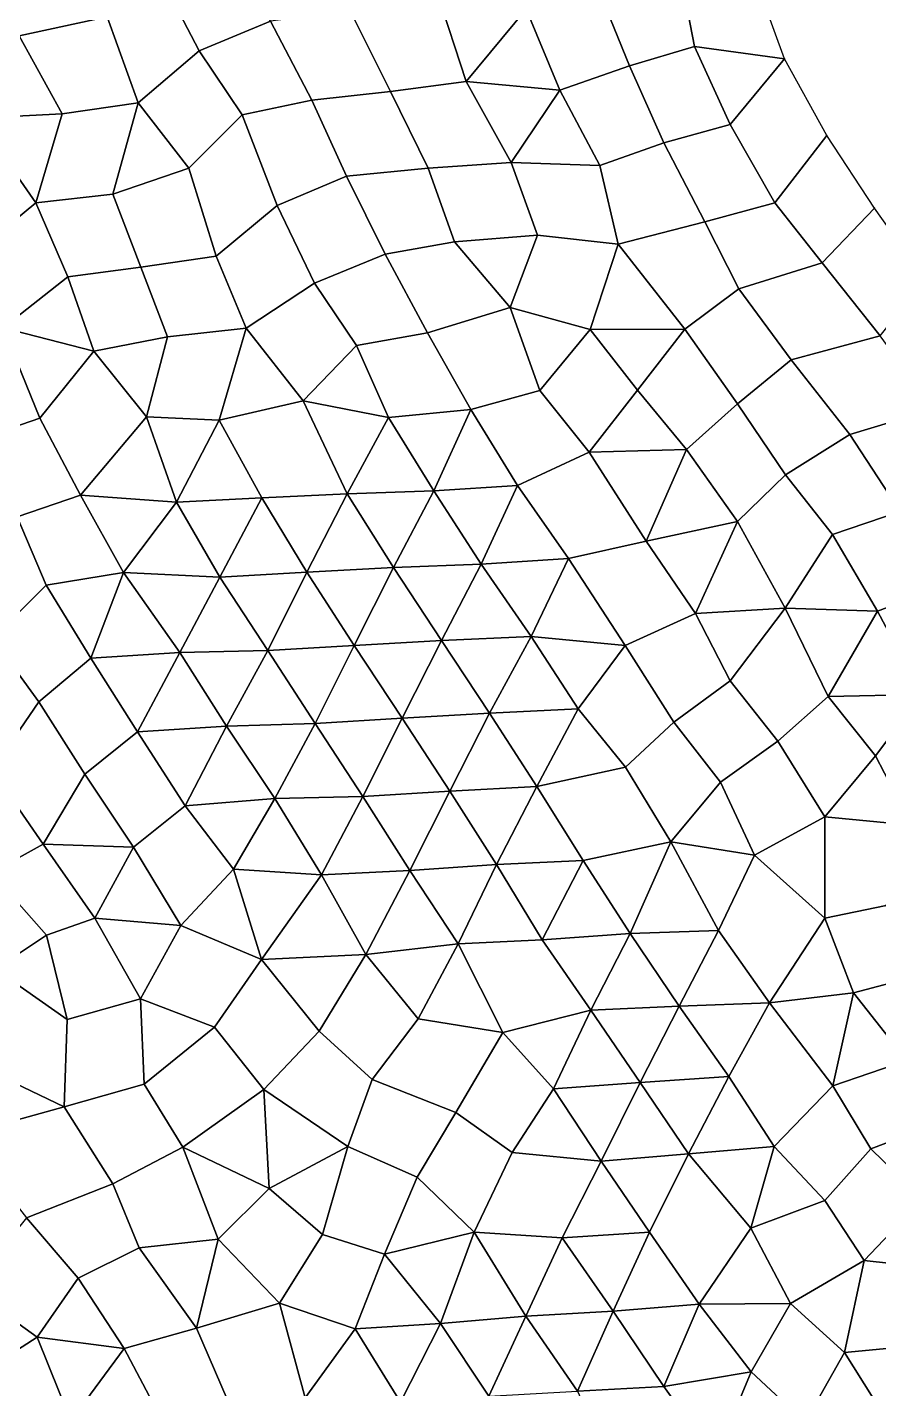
# Model space of a CAD drawing. Extents: x 727294 to 731543, y 8575035 to 8579824.
# Drawn here: x 729821.5 to 730016.7, y 8576225.1 to 8576537.1 of the extents above; entities that cross this region are included whole.
import ezdxf

# ---------------------------------------------------------------- set-up
doc = ezdxf.new("R2010")
doc.units = 0
for name, color, linetype in [('MESH_BOUND', 25, 'CONTINUOUS'), ('MESH_ELEMS', 250, 'CONTINUOUS'), ('MESH_NODES', 18, 'CONTINUOUS')]:
    doc.layers.add(name, color=color, linetype=linetype)

msp = doc.modelspace()

# ---------------------------------------------------------------- linework, layer by layer
at = {"layer": 'MESH_BOUND', "color": 25}
for points in [[(729995.08, 8576529.87, 38.17), (729988.24, 8576548.61, 38.17)], [(730004.74, 8576512.37, 38.17), (729995.08, 8576529.87, 38.17)], [(730015.7, 8576495.65, 38.17), (730004.74, 8576512.37, 38.17)], [(730027.27, 8576479.33, 38.17), (730015.7, 8576495.65, 38.17)]]:
    msp.add_polyline3d(points, dxfattribs=at)
at = {"layer": 'MESH_ELEMS', "color": 179}
for points in [[(729829.68, 8576557.49, 34.13), (729810.12, 8576553.05, 34.05), (729819.69, 8576535.15, 33.89), (729839.82, 8576539.53, 33.92)], [(729867.41, 8576555.59, 34.17), (729851.9, 8576549.09, 34.03), (729860.95, 8576531.77, 33.85), (729877.3, 8576538.53, 33.92)], [(729839.82, 8576539.53, 33.92), (729846.93, 8576519.81, 33.78), (729860.95, 8576531.77, 33.85), (729851.9, 8576549.09, 34.03)], [(729959.57, 8576528.28, 35.64), (729951.67, 8576547.74, 35.61), (729935.89, 8576541.25, 35.58), (729943.61, 8576522.72, 35.6)], [(729959.57, 8576528.28, 35.64), (729974.43, 8576532.75, 38.17), (729971.34, 8576548.93, 38.17), (729951.67, 8576547.74, 35.61)], [(729974.43, 8576532.75, 38.17), (729995.08, 8576529.87, 38.17), (729988.24, 8576548.61, 38.17), (729971.34, 8576548.93, 38.17)], [(729904.79, 8576522.39, 35.24), (729922.09, 8576524.69, 35.58), (729915.5, 8576545.12, 35.62), (729895.56, 8576540.88, 34.47)], [(729935.89, 8576541.25, 35.58), (729915.5, 8576545.12, 35.62), (729922.09, 8576524.69, 35.58), (729935.89, 8576541.25, 35.58)], [(729943.61, 8576522.72, 35.6), (729935.89, 8576541.25, 35.58), (729922.09, 8576524.69, 35.58), (729943.61, 8576522.72, 35.6)], [(729839.82, 8576539.53, 33.92), (729819.69, 8576535.15, 33.89), (729829.53, 8576517.28, 33.76), (729846.93, 8576519.81, 33.78)], [(729877.3, 8576538.53, 33.92), (729860.95, 8576531.77, 33.85), (729870.76, 8576517.1, 33.73), (729886.72, 8576520.43, 33.85)], [(729886.72, 8576520.43, 33.85), (729904.79, 8576522.39, 35.24), (729895.56, 8576540.88, 34.47), (729877.3, 8576538.53, 33.92)], [(729829.53, 8576517.28, 33.76), (729819.69, 8576535.15, 33.89), (729809.97, 8576516.27, 33.71), (729829.53, 8576517.28, 33.76)], [(729974.43, 8576532.75, 38.17), (729959.57, 8576528.28, 35.64), (729967.41, 8576510.63, 35.69), (729982.64, 8576514.82, 38.17)], [(729995.08, 8576529.87, 38.17), (729974.43, 8576532.75, 38.17), (729982.64, 8576514.82, 38.17), (729995.08, 8576529.87, 38.17)], [(729870.76, 8576517.1, 33.73), (729860.95, 8576531.77, 33.85), (729846.93, 8576519.81, 33.78), (729858.54, 8576504.84, 33.7)], [(730004.74, 8576512.37, 38.17), (729995.08, 8576529.87, 38.17), (729982.64, 8576514.82, 38.17), (729992.81, 8576496.91, 38.17)], [(729959.57, 8576528.28, 35.64), (729943.61, 8576522.72, 35.6), (729952.78, 8576505.47, 35.66), (729967.41, 8576510.63, 35.69)], [(729913.4, 8576504.86, 35.58), (729932.44, 8576506.15, 35.65), (729922.09, 8576524.69, 35.58), (729904.79, 8576522.39, 35.24)], [(729922.09, 8576524.69, 35.58), (729932.44, 8576506.15, 35.65), (729943.61, 8576522.72, 35.6), (729922.09, 8576524.69, 35.58)], [(729943.61, 8576522.72, 35.6), (729932.44, 8576506.15, 35.65), (729952.78, 8576505.47, 35.66), (729943.61, 8576522.72, 35.6)], [(729829.53, 8576517.28, 33.76), (729823.52, 8576496.88, 33.57), (729841.17, 8576498.91, 33.61), (729846.93, 8576519.81, 33.78)], [(729846.93, 8576519.81, 33.78), (729841.17, 8576498.91, 33.61), (729858.54, 8576504.84, 33.7), (729846.93, 8576519.81, 33.78)], [(729878.8, 8576496.31, 33.68), (729894.72, 8576503.05, 34.05), (729886.72, 8576520.43, 33.85), (729870.76, 8576517.1, 33.73)], [(729894.72, 8576503.05, 34.05), (729913.4, 8576504.86, 35.58), (729904.79, 8576522.39, 35.24), (729886.72, 8576520.43, 33.85)], [(729809.97, 8576516.27, 33.71), (729823.52, 8576496.88, 33.57), (729829.53, 8576517.28, 33.76), (729809.97, 8576516.27, 33.71)], [(729858.54, 8576504.84, 33.7), (729864.82, 8576484.7, 33.5), (729878.8, 8576496.31, 33.68), (729870.76, 8576517.1, 33.73)], [(729823.52, 8576496.88, 33.57), (729809.97, 8576516.27, 33.71), (729797.47, 8576500.61, 33.56), (729806.52, 8576482.92, 33.53)], [(729976.82, 8576492.53, 35.76), (729992.81, 8576496.91, 38.17), (729982.64, 8576514.82, 38.17), (729967.41, 8576510.63, 35.69)], [(729956.96, 8576487.45, 35.59), (729976.82, 8576492.53, 35.76), (729967.41, 8576510.63, 35.69), (729952.78, 8576505.47, 35.66)], [(729992.81, 8576496.91, 38.17), (730003.67, 8576483.16, 38.17), (730015.7, 8576495.65, 38.17), (730004.74, 8576512.37, 38.17)], [(729858.54, 8576504.84, 33.7), (729841.17, 8576498.91, 33.61), (729847.53, 8576482.16, 33.48), (729864.82, 8576484.7, 33.5)], [(729913.4, 8576504.86, 35.58), (729894.72, 8576503.05, 34.05), (729903.55, 8576485.16, 35.28), (729919.46, 8576487.93, 35.6)], [(729919.46, 8576487.93, 35.6), (729938.48, 8576489.51, 35.63), (729932.44, 8576506.15, 35.65), (729913.4, 8576504.86, 35.58)], [(729938.48, 8576489.51, 35.63), (729956.96, 8576487.45, 35.59), (729952.78, 8576505.47, 35.66), (729932.44, 8576506.15, 35.65)], [(729887.33, 8576478.52, 33.56), (729903.55, 8576485.16, 35.28), (729894.72, 8576503.05, 34.05), (729878.8, 8576496.31, 33.68)], [(729841.17, 8576498.91, 33.61), (729823.52, 8576496.88, 33.57), (729830.86, 8576479.91, 33.49), (729847.53, 8576482.16, 33.48)], [(729806.52, 8576482.92, 33.53), (729816.01, 8576468.29, 33.54), (729830.86, 8576479.91, 33.49), (729823.52, 8576496.88, 33.57)], [(729864.82, 8576484.7, 33.5), (729871.73, 8576468.15, 33.48), (729887.33, 8576478.52, 33.56), (729878.8, 8576496.31, 33.68)], [(729992.81, 8576496.91, 38.17), (729976.82, 8576492.53, 35.76), (729984.58, 8576477.2, 35.63), (730003.67, 8576483.16, 38.17)], [(730003.67, 8576483.16, 38.17), (730016.96, 8576466.41, 38.17), (730027.27, 8576479.33, 38.17), (730015.7, 8576495.65, 38.17)], [(729976.82, 8576492.53, 35.76), (729956.96, 8576487.45, 35.59), (729972.24, 8576467.93, 35.41), (729984.58, 8576477.2, 35.63)], [(729919.46, 8576487.93, 35.6), (729932.2, 8576472.9, 35.35), (729938.48, 8576489.51, 35.63), (729919.46, 8576487.93, 35.6)], [(729950.51, 8576467.89, 35.48), (729956.96, 8576487.45, 35.59), (729938.48, 8576489.51, 35.63), (729932.2, 8576472.9, 35.35)], [(729903.55, 8576485.16, 35.28), (729887.33, 8576478.52, 33.56), (729896.96, 8576464.21, 34.36), (729913.26, 8576467.09, 34.7)], [(729913.26, 8576467.09, 34.7), (729932.2, 8576472.9, 35.35), (729919.46, 8576487.93, 35.6), (729903.55, 8576485.16, 35.28)], [(729950.51, 8576467.89, 35.48), (729972.24, 8576467.93, 35.41), (729956.96, 8576487.45, 35.59), (729950.51, 8576467.89, 35.48)], [(729836.78, 8576462.91, 33.5), (729853.66, 8576466.19, 33.47), (729847.53, 8576482.16, 33.48), (729830.86, 8576479.91, 33.49)], [(729853.66, 8576466.19, 33.47), (729871.73, 8576468.15, 33.48), (729864.82, 8576484.7, 33.5), (729847.53, 8576482.16, 33.48)], [(730003.67, 8576483.16, 38.17), (729984.58, 8576477.2, 35.63), (729996.58, 8576460.95, 36.37), (730016.96, 8576466.41, 38.17)], [(729816.01, 8576468.29, 33.54), (729836.78, 8576462.91, 33.5), (729830.86, 8576479.91, 33.49), (729816.01, 8576468.29, 33.54)], [(729896.96, 8576464.21, 34.36), (729887.33, 8576478.52, 33.56), (729871.73, 8576468.15, 33.48), (729884.76, 8576451.56, 33.95)], [(729984.32, 8576450.85, 35.54), (729996.58, 8576460.95, 36.37), (729984.58, 8576477.2, 35.63), (729972.24, 8576467.93, 35.41)], [(729932.2, 8576472.9, 35.35), (729913.26, 8576467.09, 34.7), (729923.16, 8576449.53, 34.62), (729938.99, 8576453.92, 34.94)], [(729950.51, 8576467.89, 35.48), (729932.2, 8576472.9, 35.35), (729938.99, 8576453.92, 34.94), (729950.51, 8576467.89, 35.48)], [(729816.01, 8576468.29, 33.54), (729800.64, 8576460.03, 33.61), (729809.76, 8576442.48, 33.89), (729824.39, 8576447.58, 33.67)], [(729824.39, 8576447.58, 33.67), (729836.78, 8576462.91, 33.5), (729816.01, 8576468.29, 33.54), (729824.39, 8576447.58, 33.67)], [(729853.66, 8576466.19, 33.47), (729848.84, 8576447.86, 33.54), (729865.49, 8576447.06, 33.57), (729871.73, 8576468.15, 33.48)], [(729884.76, 8576451.56, 33.95), (729871.73, 8576468.15, 33.48), (729865.49, 8576447.06, 33.57), (729884.76, 8576451.56, 33.95)], [(729913.26, 8576467.09, 34.7), (729896.96, 8576464.21, 34.36), (729904.28, 8576447.71, 34.42), (729923.16, 8576449.53, 34.62)], [(729938.99, 8576453.92, 34.94), (729950.28, 8576439.79, 35.26), (729961.39, 8576453.93, 35.27), (729950.51, 8576467.89, 35.48)], [(729950.51, 8576467.89, 35.48), (729961.39, 8576453.93, 35.27), (729972.24, 8576467.93, 35.41), (729950.51, 8576467.89, 35.48)], [(729961.39, 8576453.93, 35.27), (729972.63, 8576440.39, 35.57), (729984.32, 8576450.85, 35.54), (729972.24, 8576467.93, 35.41)], [(730010.04, 8576443.83, 37.94), (730029.27, 8576449.58, 38.17), (730016.96, 8576466.41, 38.17), (729996.58, 8576460.95, 36.37)], [(729836.78, 8576462.91, 33.5), (729848.84, 8576447.86, 33.54), (729853.66, 8576466.19, 33.47), (729836.78, 8576462.91, 33.5)], [(729896.96, 8576464.21, 34.36), (729884.76, 8576451.56, 33.95), (729904.28, 8576447.71, 34.42), (729896.96, 8576464.21, 34.36)], [(729848.84, 8576447.86, 33.54), (729836.78, 8576462.91, 33.5), (729824.39, 8576447.58, 33.67), (729833.74, 8576429.88, 34.05)], [(729995.29, 8576434.54, 35.49), (730010.04, 8576443.83, 37.94), (729996.58, 8576460.95, 36.37), (729984.32, 8576450.85, 35.54)], [(729938.99, 8576453.92, 34.94), (729923.16, 8576449.53, 34.62), (729933.88, 8576432.15, 34.82), (729950.28, 8576439.79, 35.26)], [(729972.63, 8576440.39, 35.57), (729961.39, 8576453.93, 35.27), (729950.28, 8576439.79, 35.26), (729972.63, 8576440.39, 35.57)], [(729884.76, 8576451.56, 33.95), (729865.49, 8576447.06, 33.57), (729875.28, 8576429.3, 33.89), (729894.84, 8576430.24, 34.07)], [(729894.84, 8576430.24, 34.07), (729904.28, 8576447.71, 34.42), (729884.76, 8576451.56, 33.95), (729894.84, 8576430.24, 34.07)], [(729972.63, 8576440.39, 35.57), (729984.31, 8576423.88, 35.44), (729995.29, 8576434.54, 35.49), (729984.32, 8576450.85, 35.54)], [(729855.73, 8576428.28, 33.8), (729848.84, 8576447.86, 33.54), (729833.74, 8576429.88, 34.05), (729855.73, 8576428.28, 33.8)], [(729848.84, 8576447.86, 33.54), (729855.73, 8576428.28, 33.8), (729865.49, 8576447.06, 33.57), (729848.84, 8576447.86, 33.54)], [(729904.28, 8576447.71, 34.42), (729894.84, 8576430.24, 34.07), (729914.69, 8576430.91, 34.42), (729904.28, 8576447.71, 34.42)], [(729904.28, 8576447.71, 34.42), (729914.69, 8576430.91, 34.42), (729923.16, 8576449.53, 34.62), (729904.28, 8576447.71, 34.42)], [(729933.88, 8576432.15, 34.82), (729923.16, 8576449.53, 34.62), (729914.69, 8576430.91, 34.42), (729933.88, 8576432.15, 34.82)], [(730029.27, 8576449.58, 38.17), (730010.04, 8576443.83, 37.94), (730021.55, 8576426.15, 38.17), (730037.44, 8576430.8, 38.17)], [(729819.21, 8576424.92, 34.58), (729833.74, 8576429.88, 34.05), (729824.39, 8576447.58, 33.67), (729809.76, 8576442.48, 33.89)], [(729855.73, 8576428.28, 33.8), (729875.28, 8576429.3, 33.89), (729865.49, 8576447.06, 33.57), (729855.73, 8576428.28, 33.8)], [(730006.05, 8576420.91, 35.42), (730021.55, 8576426.15, 38.17), (730010.04, 8576443.83, 37.94), (729995.29, 8576434.54, 35.49)], [(729945.6, 8576415.36, 35.23), (729963.37, 8576419.35, 35.32), (729950.28, 8576439.79, 35.26), (729933.88, 8576432.15, 34.82)], [(729950.28, 8576439.79, 35.26), (729963.37, 8576419.35, 35.32), (729972.63, 8576440.39, 35.57), (729950.28, 8576439.79, 35.26)], [(729963.37, 8576419.35, 35.32), (729984.31, 8576423.88, 35.44), (729972.63, 8576440.39, 35.57), (729963.37, 8576419.35, 35.32)], [(729914.69, 8576430.91, 34.42), (729925.59, 8576414.06, 34.96), (729933.88, 8576432.15, 34.82), (729914.69, 8576430.91, 34.42)], [(729925.59, 8576414.06, 34.96), (729945.6, 8576415.36, 35.23), (729933.88, 8576432.15, 34.82), (729925.59, 8576414.06, 34.96)], [(729984.31, 8576423.88, 35.44), (729995.22, 8576404.04, 35.33), (730006.05, 8576420.91, 35.42), (729995.29, 8576434.54, 35.49)], [(729833.74, 8576429.88, 34.05), (729819.21, 8576424.92, 34.58), (729825.9, 8576409.28, 34.72), (729843.57, 8576412.15, 36)], [(729833.74, 8576429.88, 34.05), (729843.57, 8576412.15, 36), (729855.73, 8576428.28, 33.8), (729833.74, 8576429.88, 34.05)], [(729855.73, 8576428.28, 33.8), (729865.68, 8576411.14, 33.84), (729875.28, 8576429.3, 33.89), (729855.73, 8576428.28, 33.8)], [(729875.28, 8576429.3, 33.89), (729865.68, 8576411.14, 33.84), (729885.6, 8576412.26, 33.93), (729875.28, 8576429.3, 33.89)], [(729885.6, 8576412.26, 33.93), (729894.84, 8576430.24, 34.07), (729875.28, 8576429.3, 33.89), (729885.6, 8576412.26, 33.93)], [(729894.84, 8576430.24, 34.07), (729885.6, 8576412.26, 33.93), (729905.44, 8576413.3, 34.18), (729894.84, 8576430.24, 34.07)], [(729905.44, 8576413.3, 34.18), (729914.69, 8576430.91, 34.42), (729894.84, 8576430.24, 34.07), (729905.44, 8576413.3, 34.18)], [(729925.59, 8576414.06, 34.96), (729914.69, 8576430.91, 34.42), (729905.44, 8576413.3, 34.18), (729925.59, 8576414.06, 34.96)], [(729865.68, 8576411.14, 33.84), (729855.73, 8576428.28, 33.8), (729843.57, 8576412.15, 36), (729865.68, 8576411.14, 33.84)], [(730016.37, 8576403.35, 36.15), (730031.68, 8576409.09, 38.17), (730021.55, 8576426.15, 38.17), (730006.05, 8576420.91, 35.42)], [(729825.9, 8576409.28, 34.72), (729819.21, 8576424.92, 34.58), (729804.7, 8576417.26, 33.84), (729813.55, 8576397.09, 33.7)], [(729963.37, 8576419.35, 35.32), (729974.7, 8576402.82, 35.28), (729984.31, 8576423.88, 35.44), (729963.37, 8576419.35, 35.32)], [(729995.22, 8576404.04, 35.33), (729984.31, 8576423.88, 35.44), (729974.7, 8576402.82, 35.28), (729995.22, 8576404.04, 35.33)], [(729995.22, 8576404.04, 35.33), (730016.37, 8576403.35, 36.15), (730006.05, 8576420.91, 35.42), (729995.22, 8576404.04, 35.33)], [(729963.37, 8576419.35, 35.32), (729945.6, 8576415.36, 35.23), (729958.57, 8576395.47, 35.28), (729974.7, 8576402.82, 35.28)], [(729925.59, 8576414.06, 34.96), (729905.44, 8576413.3, 34.18), (729916.43, 8576396.59, 35.66), (729925.59, 8576414.06, 34.96)], [(729925.59, 8576414.06, 34.96), (729916.43, 8576396.59, 35.66), (729937.01, 8576397.51, 35.38), (729925.59, 8576414.06, 34.96)], [(729925.59, 8576414.06, 34.96), (729937.01, 8576397.51, 35.38), (729945.6, 8576415.36, 35.23), (729925.59, 8576414.06, 34.96)], [(729945.6, 8576415.36, 35.23), (729937.01, 8576397.51, 35.38), (729958.57, 8576395.47, 35.28), (729945.6, 8576415.36, 35.23)], [(729825.9, 8576409.28, 34.72), (729836.13, 8576392.56, 36.34), (729843.57, 8576412.15, 36), (729825.9, 8576409.28, 34.72)], [(729836.13, 8576392.56, 36.34), (729856.47, 8576393.82, 35.8), (729843.57, 8576412.15, 36), (729836.13, 8576392.56, 36.34)], [(729856.47, 8576393.82, 35.8), (729865.68, 8576411.14, 33.84), (729843.57, 8576412.15, 36), (729856.47, 8576393.82, 35.8)], [(729876.65, 8576394.3, 34.14), (729865.68, 8576411.14, 33.84), (729856.47, 8576393.82, 35.8), (729876.65, 8576394.3, 34.14)], [(729885.6, 8576412.26, 33.93), (729865.68, 8576411.14, 33.84), (729876.65, 8576394.3, 34.14), (729885.6, 8576412.26, 33.93)], [(729896.46, 8576395.46, 34.37), (729885.6, 8576412.26, 33.93), (729876.65, 8576394.3, 34.14), (729896.46, 8576395.46, 34.37)], [(729905.44, 8576413.3, 34.18), (729885.6, 8576412.26, 33.93), (729896.46, 8576395.46, 34.37), (729905.44, 8576413.3, 34.18)], [(729905.44, 8576413.3, 34.18), (729896.46, 8576395.46, 34.37), (729916.43, 8576396.59, 35.66), (729905.44, 8576413.3, 34.18)], [(729813.55, 8576397.09, 33.7), (729824.17, 8576382.52, 36.16), (729836.13, 8576392.56, 36.34), (729825.9, 8576409.28, 34.72)], [(730026.54, 8576384.21, 38.17), (730041.75, 8576392.53, 38.17), (730031.68, 8576409.09, 38.17), (730016.37, 8576403.35, 36.15)], [(729974.7, 8576402.82, 35.28), (729982.59, 8576387.38, 35.29), (729995.22, 8576404.04, 35.33), (729974.7, 8576402.82, 35.28)], [(729982.59, 8576387.38, 35.29), (729993.54, 8576373.49, 35.3), (730005.1, 8576383.76, 35.31), (729995.22, 8576404.04, 35.33)], [(730005.1, 8576383.76, 35.31), (730016.37, 8576403.35, 36.15), (729995.22, 8576404.04, 35.33), (730005.1, 8576383.76, 35.31)], [(729974.7, 8576402.82, 35.28), (729958.57, 8576395.47, 35.28), (729969.72, 8576377.9, 35.33), (729982.59, 8576387.38, 35.29)], [(730005.1, 8576383.76, 35.31), (730026.54, 8576384.21, 38.17), (730016.37, 8576403.35, 36.15), (730005.1, 8576383.76, 35.31)], [(729824.17, 8576382.52, 36.16), (729813.55, 8576397.09, 33.7), (729801.55, 8576380.76, 33.78), (729813.43, 8576366.89, 35.06)], [(729876.65, 8576394.3, 34.14), (729887.54, 8576377.58, 34.56), (729896.46, 8576395.46, 34.37), (729876.65, 8576394.3, 34.14)], [(729896.46, 8576395.46, 34.37), (729887.54, 8576377.58, 34.56), (729907.44, 8576378.78, 34.99), (729896.46, 8576395.46, 34.37)], [(729916.43, 8576396.59, 35.66), (729896.46, 8576395.46, 34.37), (729907.44, 8576378.78, 34.99), (729916.43, 8576396.59, 35.66)], [(729927.44, 8576379.91, 35.81), (729916.43, 8576396.59, 35.66), (729907.44, 8576378.78, 34.99), (729927.44, 8576379.91, 35.81)], [(729937.01, 8576397.51, 35.38), (729916.43, 8576396.59, 35.66), (729927.44, 8576379.91, 35.81), (729937.01, 8576397.51, 35.38)], [(729947.76, 8576380.97, 35.5), (729937.01, 8576397.51, 35.38), (729927.44, 8576379.91, 35.81), (729947.76, 8576380.97, 35.5)], [(729937.01, 8576397.51, 35.38), (729947.76, 8576380.97, 35.5), (729958.57, 8576395.47, 35.28), (729937.01, 8576397.51, 35.38)], [(729947.76, 8576380.97, 35.5), (729958.66, 8576367.54, 35.47), (729969.72, 8576377.9, 35.33), (729958.57, 8576395.47, 35.28)], [(729846.82, 8576375.64, 36.24), (729836.13, 8576392.56, 36.34), (729824.17, 8576382.52, 36.16), (729834.72, 8576365.97, 35.11)], [(729846.82, 8576375.64, 36.24), (729856.47, 8576393.82, 35.8), (729836.13, 8576392.56, 36.34), (729846.82, 8576375.64, 36.24)], [(729846.82, 8576375.64, 36.24), (729867.18, 8576376.97, 35.99), (729856.47, 8576393.82, 35.8), (729846.82, 8576375.64, 36.24)], [(729867.18, 8576376.97, 35.99), (729876.65, 8576394.3, 34.14), (729856.47, 8576393.82, 35.8), (729867.18, 8576376.97, 35.99)], [(729867.18, 8576376.97, 35.99), (729887.54, 8576377.58, 34.56), (729876.65, 8576394.3, 34.14), (729867.18, 8576376.97, 35.99)], [(729980.39, 8576364.1, 35.33), (729993.54, 8576373.49, 35.3), (729982.59, 8576387.38, 35.29), (729969.72, 8576377.9, 35.33)], [(729813.43, 8576366.89, 35.06), (729825.22, 8576349.95, 34.56), (729834.72, 8576365.97, 35.11), (729824.17, 8576382.52, 36.16)], [(730015.95, 8576370.2, 35.4), (730005.1, 8576383.76, 35.31), (729993.54, 8576373.49, 35.3), (730004.34, 8576356.17, 35.31)], [(730015.95, 8576370.2, 35.4), (730026.54, 8576384.21, 38.17), (730005.1, 8576383.76, 35.31), (730015.95, 8576370.2, 35.4)], [(730015.95, 8576370.2, 35.4), (730024.2, 8576354.24, 38.03), (730037.54, 8576369.31, 38.17), (730026.54, 8576384.21, 38.17)], [(729918.34, 8576362.05, 34.4), (729927.44, 8576379.91, 35.81), (729907.44, 8576378.78, 34.99), (729918.34, 8576362.05, 34.4)], [(729927.44, 8576379.91, 35.81), (729918.34, 8576362.05, 34.4), (729938.28, 8576363.12, 35.31), (729927.44, 8576379.91, 35.81)], [(729927.44, 8576379.91, 35.81), (729938.28, 8576363.12, 35.31), (729947.76, 8576380.97, 35.5), (729927.44, 8576379.91, 35.81)], [(729947.76, 8576380.97, 35.5), (729938.28, 8576363.12, 35.31), (729958.66, 8576367.54, 35.47), (729947.76, 8576380.97, 35.5)], [(729867.18, 8576376.97, 35.99), (729846.82, 8576375.64, 36.24), (729857.69, 8576358.74, 35.63), (729867.18, 8576376.97, 35.99)], [(729857.69, 8576358.74, 35.63), (729878.29, 8576360.4, 34.57), (729867.18, 8576376.97, 35.99), (729857.69, 8576358.74, 35.63)], [(729887.54, 8576377.58, 34.56), (729867.18, 8576376.97, 35.99), (729878.29, 8576360.4, 34.57), (729887.54, 8576377.58, 34.56)], [(729878.29, 8576360.4, 34.57), (729898.45, 8576360.81, 34.51), (729887.54, 8576377.58, 34.56), (729878.29, 8576360.4, 34.57)], [(729887.54, 8576377.58, 34.56), (729898.45, 8576360.81, 34.51), (729907.44, 8576378.78, 34.99), (729887.54, 8576377.58, 34.56)], [(729898.45, 8576360.81, 34.51), (729918.34, 8576362.05, 34.4), (729907.44, 8576378.78, 34.99), (729898.45, 8576360.81, 34.51)], [(729958.66, 8576367.54, 35.47), (729969.02, 8576350.46, 35.33), (729980.39, 8576364.1, 35.33), (729969.72, 8576377.9, 35.33)], [(729834.72, 8576365.97, 35.11), (729845.9, 8576349.22, 34.95), (729857.69, 8576358.74, 35.63), (729846.82, 8576375.64, 36.24)], [(729988.21, 8576347.42, 35.3), (730004.34, 8576356.17, 35.31), (729993.54, 8576373.49, 35.3), (729980.39, 8576364.1, 35.33)], [(730015.95, 8576370.2, 35.4), (730004.34, 8576356.17, 35.31), (730024.2, 8576354.24, 38.03), (730015.95, 8576370.2, 35.4)], [(729813.43, 8576366.89, 35.06), (729799.22, 8576356.91, 34.26), (729813.28, 8576343.38, 34.26), (729825.22, 8576349.95, 34.56)], [(729948.92, 8576346.16, 35.13), (729969.02, 8576350.46, 35.33), (729958.66, 8576367.54, 35.47), (729938.28, 8576363.12, 35.31)], [(729845.9, 8576349.22, 34.95), (729834.72, 8576365.97, 35.11), (729825.22, 8576349.95, 34.56), (729845.9, 8576349.22, 34.95)], [(729988.21, 8576347.42, 35.3), (729980.39, 8576364.1, 35.33), (729969.02, 8576350.46, 35.33), (729988.21, 8576347.42, 35.3)], [(729857.69, 8576358.74, 35.63), (729868.81, 8576344.18, 34.45), (729878.29, 8576360.4, 34.57), (729857.69, 8576358.74, 35.63)], [(729878.29, 8576360.4, 34.57), (729868.81, 8576344.18, 34.45), (729888.94, 8576342.91, 34.49), (729878.29, 8576360.4, 34.57)], [(729898.45, 8576360.81, 34.51), (729878.29, 8576360.4, 34.57), (729888.94, 8576342.91, 34.49), (729898.45, 8576360.81, 34.51)], [(729888.94, 8576342.91, 34.49), (729909.19, 8576343.87, 34.68), (729898.45, 8576360.81, 34.51), (729888.94, 8576342.91, 34.49)], [(729898.45, 8576360.81, 34.51), (729909.19, 8576343.87, 34.68), (729918.34, 8576362.05, 34.4), (729898.45, 8576360.81, 34.51)], [(729918.34, 8576362.05, 34.4), (729909.19, 8576343.87, 34.68), (729929.1, 8576345.23, 34.75), (729918.34, 8576362.05, 34.4)], [(729938.28, 8576363.12, 35.31), (729918.34, 8576362.05, 34.4), (729929.1, 8576345.23, 34.75), (729938.28, 8576363.12, 35.31)], [(729948.92, 8576346.16, 35.13), (729938.28, 8576363.12, 35.31), (729929.1, 8576345.23, 34.75), (729948.92, 8576346.16, 35.13)], [(729845.9, 8576349.22, 34.95), (729856.76, 8576331.28, 34.13), (729868.81, 8576344.18, 34.45), (729857.69, 8576358.74, 35.63)], [(730004.34, 8576356.17, 35.31), (729988.21, 8576347.42, 35.3), (730004.28, 8576332.99, 35.23), (730004.34, 8576356.17, 35.31)], [(730018.33, 8576335.83, 36.75), (730024.2, 8576354.24, 38.03), (730004.34, 8576356.17, 35.31), (730004.28, 8576332.99, 35.23)], [(729825.94, 8576329.09, 33.98), (729837.01, 8576332.94, 34.09), (729825.22, 8576349.95, 34.56), (729813.28, 8576343.38, 34.26)], [(729845.9, 8576349.22, 34.95), (729825.22, 8576349.95, 34.56), (729837.01, 8576332.94, 34.09), (729845.9, 8576349.22, 34.95)], [(729845.9, 8576349.22, 34.95), (729837.01, 8576332.94, 34.09), (729856.76, 8576331.28, 34.13), (729845.9, 8576349.22, 34.95)], [(729959.72, 8576329.42, 35.15), (729969.02, 8576350.46, 35.33), (729948.92, 8576346.16, 35.13), (729959.72, 8576329.42, 35.15)], [(729959.72, 8576329.42, 35.15), (729979.9, 8576330.15, 35.19), (729969.02, 8576350.46, 35.33), (729959.72, 8576329.42, 35.15)], [(729979.9, 8576330.15, 35.19), (729988.21, 8576347.42, 35.3), (729969.02, 8576350.46, 35.33), (729979.9, 8576330.15, 35.19)], [(729929.1, 8576345.23, 34.75), (729909.19, 8576343.87, 34.68), (729920.26, 8576327.05, 34.64), (729929.1, 8576345.23, 34.75)], [(729920.26, 8576327.05, 34.64), (729939.53, 8576328.01, 35.17), (729929.1, 8576345.23, 34.75), (729920.26, 8576327.05, 34.64)], [(729939.53, 8576328.01, 35.17), (729948.92, 8576346.16, 35.13), (729929.1, 8576345.23, 34.75), (729939.53, 8576328.01, 35.17)], [(729939.53, 8576328.01, 35.17), (729959.72, 8576329.42, 35.15), (729948.92, 8576346.16, 35.13), (729939.53, 8576328.01, 35.17)], [(729979.9, 8576330.15, 35.19), (729991.59, 8576313.56, 35.17), (730004.28, 8576332.99, 35.23), (729988.21, 8576347.42, 35.3)], [(729813.28, 8576343.38, 34.26), (729801.29, 8576335.13, 34.12), (729814.22, 8576321.27, 34.03), (729825.94, 8576329.09, 33.98)], [(729856.76, 8576331.28, 34.13), (729875.19, 8576323.52, 34.32), (729868.81, 8576344.18, 34.45), (729856.76, 8576331.28, 34.13)], [(729868.81, 8576344.18, 34.45), (729875.19, 8576323.52, 34.32), (729888.94, 8576342.91, 34.49), (729868.81, 8576344.18, 34.45)], [(729899.16, 8576324.62, 34.28), (729888.94, 8576342.91, 34.49), (729875.19, 8576323.52, 34.32), (729899.16, 8576324.62, 34.28)], [(729888.94, 8576342.91, 34.49), (729899.16, 8576324.62, 34.28), (729909.19, 8576343.87, 34.68), (729888.94, 8576342.91, 34.49)], [(729909.19, 8576343.87, 34.68), (729899.16, 8576324.62, 34.28), (729920.26, 8576327.05, 34.64), (729909.19, 8576343.87, 34.68)], [(730010.87, 8576315.82, 35.23), (730027.71, 8576320.3, 38.08), (730018.33, 8576335.83, 36.75), (730004.28, 8576332.99, 35.23)], [(729847.52, 8576314.45, 34.19), (729837.01, 8576332.94, 34.09), (729825.94, 8576329.09, 33.98), (729830.72, 8576309.73, 34.2)], [(729847.52, 8576314.45, 34.19), (729856.76, 8576331.28, 34.13), (729837.01, 8576332.94, 34.09), (729847.52, 8576314.45, 34.19)], [(730004.28, 8576332.99, 35.23), (729991.59, 8576313.56, 35.17), (730010.87, 8576315.82, 35.23), (730004.28, 8576332.99, 35.23)], [(729814.22, 8576321.27, 34.03), (729830.72, 8576309.73, 34.2), (729825.94, 8576329.09, 33.98), (729814.22, 8576321.27, 34.03)], [(729856.76, 8576331.28, 34.13), (729847.52, 8576314.45, 34.19), (729864.41, 8576307.99, 34.37), (729875.19, 8576323.52, 34.32)], [(729950.69, 8576311.91, 35.15), (729959.72, 8576329.42, 35.15), (729939.53, 8576328.01, 35.17), (729950.69, 8576311.91, 35.15)], [(729950.69, 8576311.91, 35.15), (729970.92, 8576312.81, 35.15), (729959.72, 8576329.42, 35.15), (729950.69, 8576311.91, 35.15)], [(729970.92, 8576312.81, 35.15), (729979.9, 8576330.15, 35.19), (729959.72, 8576329.42, 35.15), (729970.92, 8576312.81, 35.15)], [(729970.92, 8576312.81, 35.15), (729991.59, 8576313.56, 35.17), (729979.9, 8576330.15, 35.19), (729970.92, 8576312.81, 35.15)], [(729899.16, 8576324.62, 34.28), (729911.09, 8576309.91, 34.36), (729920.26, 8576327.05, 34.64), (729899.16, 8576324.62, 34.28)], [(729911.09, 8576309.91, 34.36), (729930.55, 8576306.75, 35.12), (729920.26, 8576327.05, 34.64), (729911.09, 8576309.91, 34.36)], [(729930.55, 8576306.75, 35.12), (729950.69, 8576311.91, 35.15), (729939.53, 8576328.01, 35.17), (729920.26, 8576327.05, 34.64)], [(729864.41, 8576307.99, 34.37), (729875.77, 8576293.7, 34.4), (729888.44, 8576307.05, 34.28), (729875.19, 8576323.52, 34.32)], [(729875.19, 8576323.52, 34.32), (729888.44, 8576307.05, 34.28), (729899.16, 8576324.62, 34.28), (729875.19, 8576323.52, 34.32)], [(729911.09, 8576309.91, 34.36), (729899.16, 8576324.62, 34.28), (729888.44, 8576307.05, 34.28), (729900.56, 8576295.99, 34.29)], [(729830.72, 8576309.73, 34.2), (729814.22, 8576321.27, 34.03), (729809.1, 8576299.7, 34.82), (729830.01, 8576289.7, 35.07)], [(730027.71, 8576320.3, 38.08), (730010.87, 8576315.82, 35.23), (730023.07, 8576300.34, 35.8), (730027.71, 8576320.3, 38.08)], [(729848.34, 8576294.91, 34.54), (729847.52, 8576314.45, 34.19), (729830.72, 8576309.73, 34.2), (729830.01, 8576289.7, 35.07)], [(729847.52, 8576314.45, 34.19), (729848.34, 8576294.91, 34.54), (729864.41, 8576307.99, 34.37), (729847.52, 8576314.45, 34.19)], [(729982.29, 8576296.71, 35.15), (729991.59, 8576313.56, 35.17), (729970.92, 8576312.81, 35.15), (729982.29, 8576296.71, 35.15)], [(730006.12, 8576294.54, 35.16), (729991.59, 8576313.56, 35.17), (729982.29, 8576296.71, 35.15), (729992.69, 8576280.61, 35.13)], [(729991.59, 8576313.56, 35.17), (730006.12, 8576294.54, 35.16), (730010.87, 8576315.82, 35.23), (729991.59, 8576313.56, 35.17)], [(730010.87, 8576315.82, 35.23), (730006.12, 8576294.54, 35.16), (730023.07, 8576300.34, 35.8), (730010.87, 8576315.82, 35.23)], [(729950.69, 8576311.91, 35.15), (729930.55, 8576306.75, 35.12), (729942.11, 8576293.82, 35.13), (729950.69, 8576311.91, 35.15)], [(729942.11, 8576293.82, 35.13), (729962.02, 8576295.29, 35.14), (729950.69, 8576311.91, 35.15), (729942.11, 8576293.82, 35.13)], [(729970.92, 8576312.81, 35.15), (729950.69, 8576311.91, 35.15), (729962.02, 8576295.29, 35.14), (729970.92, 8576312.81, 35.15)], [(729962.02, 8576295.29, 35.14), (729982.29, 8576296.71, 35.15), (729970.92, 8576312.81, 35.15), (729962.02, 8576295.29, 35.14)], [(729875.77, 8576293.7, 34.4), (729864.41, 8576307.99, 34.37), (729848.34, 8576294.91, 34.54), (729857.19, 8576280.51, 34.33)], [(729919.75, 8576288.42, 34.54), (729930.55, 8576306.75, 35.12), (729911.09, 8576309.91, 34.36), (729900.56, 8576295.99, 34.29)], [(729900.56, 8576295.99, 34.29), (729888.44, 8576307.05, 34.28), (729875.77, 8576293.7, 34.4), (729894.96, 8576280.61, 34.37)], [(729919.75, 8576288.42, 34.54), (729932.63, 8576279.22, 34.89), (729942.11, 8576293.82, 35.13), (729930.55, 8576306.75, 35.12)], [(729809.1, 8576299.7, 34.82), (729806.57, 8576283.22, 34.72), (729830.01, 8576289.7, 35.07), (729809.1, 8576299.7, 34.82)], [(730014.87, 8576280.12, 35.55), (730035.46, 8576287.9, 38.17), (730023.07, 8576300.34, 35.8), (730006.12, 8576294.54, 35.16)], [(729841.14, 8576272.07, 34.27), (729857.19, 8576280.51, 34.33), (729848.34, 8576294.91, 34.54), (729830.01, 8576289.7, 35.07)], [(729910.87, 8576273.64, 34.42), (729919.75, 8576288.42, 34.54), (729900.56, 8576295.99, 34.29), (729894.96, 8576280.61, 34.37)], [(729942.11, 8576293.82, 35.13), (729953.03, 8576277.28, 35.08), (729962.02, 8576295.29, 35.14), (729942.11, 8576293.82, 35.13)], [(729962.02, 8576295.29, 35.14), (729953.03, 8576277.28, 35.08), (729973.07, 8576278.96, 35.11), (729962.02, 8576295.29, 35.14)], [(729962.02, 8576295.29, 35.14), (729973.07, 8576278.96, 35.11), (729982.29, 8576296.71, 35.15), (729962.02, 8576295.29, 35.14)], [(729982.29, 8576296.71, 35.15), (729973.07, 8576278.96, 35.11), (729992.69, 8576280.61, 35.13), (729982.29, 8576296.71, 35.15)], [(729876.96, 8576270.98, 34.52), (729875.77, 8576293.7, 34.4), (729857.19, 8576280.51, 34.33), (729876.96, 8576270.98, 34.52)], [(729894.96, 8576280.61, 34.37), (729875.77, 8576293.7, 34.4), (729876.96, 8576270.98, 34.52), (729894.96, 8576280.61, 34.37)], [(729932.63, 8576279.22, 34.89), (729953.03, 8576277.28, 35.08), (729942.11, 8576293.82, 35.13), (729932.63, 8576279.22, 34.89)], [(730014.87, 8576280.12, 35.55), (730006.12, 8576294.54, 35.16), (729992.69, 8576280.61, 35.13), (730004.27, 8576268.27, 35.14)], [(729821.38, 8576264.3, 34.31), (729841.14, 8576272.07, 34.27), (729830.01, 8576289.7, 35.07), (729806.57, 8576283.22, 34.72)], [(729910.87, 8576273.64, 34.42), (729923.94, 8576260.97, 34.99), (729932.63, 8576279.22, 34.89), (729919.75, 8576288.42, 34.54)], [(730026.66, 8576268.54, 38.17), (730035.46, 8576287.9, 38.17), (730014.87, 8576280.12, 35.55), (730026.66, 8576268.54, 38.17)], [(729857.19, 8576280.51, 34.33), (729841.14, 8576272.07, 34.27), (729847.21, 8576257.42, 34.27), (729865.32, 8576259.4, 34.25)], [(729857.19, 8576280.51, 34.33), (729865.32, 8576259.4, 34.25), (729876.96, 8576270.98, 34.52), (729857.19, 8576280.51, 34.33)], [(729876.96, 8576270.98, 34.52), (729889.2, 8576260.49, 34.47), (729894.96, 8576280.61, 34.37), (729876.96, 8576270.98, 34.52)], [(729903.39, 8576255.93, 34.74), (729910.87, 8576273.64, 34.42), (729894.96, 8576280.61, 34.37), (729889.2, 8576260.49, 34.47)], [(729932.63, 8576279.22, 34.89), (729923.94, 8576260.97, 34.99), (729944.08, 8576259.67, 35.06), (729953.03, 8576277.28, 35.08)], [(729992.69, 8576280.61, 35.13), (729973.07, 8576278.96, 35.11), (729987.36, 8576261.88, 35.11), (729992.69, 8576280.61, 35.13)], [(729992.69, 8576280.61, 35.13), (729987.36, 8576261.88, 35.11), (730004.27, 8576268.27, 35.14), (729992.69, 8576280.61, 35.13)], [(730026.66, 8576268.54, 38.17), (730014.87, 8576280.12, 35.55), (730004.27, 8576268.27, 35.14), (730013.32, 8576254.53, 36)], [(729964.16, 8576261, 35.09), (729953.03, 8576277.28, 35.08), (729944.08, 8576259.67, 35.06), (729964.16, 8576261, 35.09)], [(729953.03, 8576277.28, 35.08), (729964.16, 8576261, 35.09), (729973.07, 8576278.96, 35.11), (729953.03, 8576277.28, 35.08)], [(729987.36, 8576261.88, 35.11), (729973.07, 8576278.96, 35.11), (729964.16, 8576261, 35.09), (729975.52, 8576244.51, 35.14)], [(729910.87, 8576273.64, 34.42), (729903.39, 8576255.93, 34.74), (729923.94, 8576260.97, 34.99), (729910.87, 8576273.64, 34.42)], [(729841.14, 8576272.07, 34.27), (729821.38, 8576264.3, 34.31), (729833.22, 8576250.47, 34.3), (729847.21, 8576257.42, 34.27)], [(729889.2, 8576260.49, 34.47), (729876.96, 8576270.98, 34.52), (729865.32, 8576259.4, 34.25), (729879.37, 8576244.75, 34.35)], [(729996.41, 8576244.67, 35.12), (730013.32, 8576254.53, 36), (730004.27, 8576268.27, 35.14), (729987.36, 8576261.88, 35.11)], [(730013.32, 8576254.53, 36), (730036.33, 8576251.98, 38.17), (730026.66, 8576268.54, 38.17), (730013.32, 8576254.53, 36)], [(729808.28, 8576248.12, 34.99), (729823.81, 8576236.95, 34.72), (729833.22, 8576250.47, 34.3), (729821.38, 8576264.3, 34.31)], [(729896.7, 8576238.81, 35.09), (729903.39, 8576255.93, 34.74), (729889.2, 8576260.49, 34.47), (729879.37, 8576244.75, 34.35)], [(729923.94, 8576260.97, 34.99), (729903.39, 8576255.93, 34.74), (729916.25, 8576240.03, 35.09), (729923.94, 8576260.97, 34.99)], [(729916.25, 8576240.03, 35.09), (729935.75, 8576241.71, 35.08), (729923.94, 8576260.97, 34.99), (729916.25, 8576240.03, 35.09)], [(729944.08, 8576259.67, 35.06), (729923.94, 8576260.97, 34.99), (729935.75, 8576241.71, 35.08), (729944.08, 8576259.67, 35.06)], [(729944.08, 8576259.67, 35.06), (729955.78, 8576242.9, 35.11), (729964.16, 8576261, 35.09), (729944.08, 8576259.67, 35.06)], [(729964.16, 8576261, 35.09), (729955.78, 8576242.9, 35.11), (729975.52, 8576244.51, 35.14), (729964.16, 8576261, 35.09)], [(729987.36, 8576261.88, 35.11), (729975.52, 8576244.51, 35.14), (729996.41, 8576244.67, 35.12), (729987.36, 8576261.88, 35.11)], [(729843.77, 8576234.34, 34.41), (729860.29, 8576238.96, 34.25), (729847.21, 8576257.42, 34.27), (729833.22, 8576250.47, 34.3)], [(729865.32, 8576259.4, 34.25), (729847.21, 8576257.42, 34.27), (729860.29, 8576238.96, 34.25), (729865.32, 8576259.4, 34.25)], [(729865.32, 8576259.4, 34.25), (729860.29, 8576238.96, 34.25), (729879.37, 8576244.75, 34.35), (729865.32, 8576259.4, 34.25)], [(729944.08, 8576259.67, 35.06), (729935.75, 8576241.71, 35.08), (729955.78, 8576242.9, 35.11), (729944.08, 8576259.67, 35.06)], [(729896.7, 8576238.81, 35.09), (729916.25, 8576240.03, 35.09), (729903.39, 8576255.93, 34.74), (729896.7, 8576238.81, 35.09)], [(729996.41, 8576244.67, 35.12), (730008.81, 8576233.39, 37.24), (730013.32, 8576254.53, 36), (729996.41, 8576244.67, 35.12)], [(730027.29, 8576235.21, 38.17), (730036.33, 8576251.98, 38.17), (730013.32, 8576254.53, 36), (730008.81, 8576233.39, 37.24)], [(729808.88, 8576227.41, 35.13), (729823.81, 8576236.95, 34.72), (729808.28, 8576248.12, 34.99), (729808.88, 8576227.41, 35.13)], [(729843.77, 8576234.34, 34.41), (729833.22, 8576250.47, 34.3), (729823.81, 8576236.95, 34.72), (729843.77, 8576234.34, 34.41)], [(729879.37, 8576244.75, 34.35), (729860.29, 8576238.96, 34.25), (729867.33, 8576222.71, 34.45), (729885.21, 8576223.04, 35.39)], [(729885.21, 8576223.04, 35.39), (729896.7, 8576238.81, 35.09), (729879.37, 8576244.75, 34.35), (729885.21, 8576223.04, 35.39)], [(729935.75, 8576241.71, 35.08), (729916.25, 8576240.03, 35.09), (729927.33, 8576223.43, 35.11), (729935.75, 8576241.71, 35.08)], [(729927.33, 8576223.43, 35.11), (729947.61, 8576224.57, 35.16), (729935.75, 8576241.71, 35.08), (729927.33, 8576223.43, 35.11)], [(729947.61, 8576224.57, 35.16), (729955.78, 8576242.9, 35.11), (729935.75, 8576241.71, 35.08), (729947.61, 8576224.57, 35.16)], [(729955.78, 8576242.9, 35.11), (729947.61, 8576224.57, 35.16), (729967.44, 8576225.64, 35.2), (729955.78, 8576242.9, 35.11)], [(729955.78, 8576242.9, 35.11), (729967.44, 8576225.64, 35.2), (729975.52, 8576244.51, 35.14), (729955.78, 8576242.9, 35.11)], [(729975.52, 8576244.51, 35.14), (729967.44, 8576225.64, 35.2), (729987.45, 8576228.97, 35.16), (729975.52, 8576244.51, 35.14)], [(729996.41, 8576244.67, 35.12), (729975.52, 8576244.51, 35.14), (729987.45, 8576228.97, 35.16), (729996.41, 8576244.67, 35.12)], [(729987.45, 8576228.97, 35.16), (729999.78, 8576217.43, 35.86), (730008.81, 8576233.39, 37.24), (729996.41, 8576244.67, 35.12)], [(729860.29, 8576238.96, 34.25), (729843.77, 8576234.34, 34.41), (729853.04, 8576216.67, 34.73), (729867.33, 8576222.71, 34.45)], [(729896.7, 8576238.81, 35.09), (729885.21, 8576223.04, 35.39), (729907.05, 8576222.07, 35.24), (729896.7, 8576238.81, 35.09)], [(729907.05, 8576222.07, 35.24), (729916.25, 8576240.03, 35.09), (729896.7, 8576238.81, 35.09), (729907.05, 8576222.07, 35.24)], [(729907.05, 8576222.07, 35.24), (729927.33, 8576223.43, 35.11), (729916.25, 8576240.03, 35.09), (729907.05, 8576222.07, 35.24)], [(729831.52, 8576217.75, 35.28), (729823.81, 8576236.95, 34.72), (729808.88, 8576227.41, 35.13), (729818.83, 8576208.38, 34.94)], [(729843.77, 8576234.34, 34.41), (729823.81, 8576236.95, 34.72), (729831.52, 8576217.75, 35.28), (729843.77, 8576234.34, 34.41)], [(729843.77, 8576234.34, 34.41), (729831.52, 8576217.75, 35.28), (729853.04, 8576216.67, 34.73), (729843.77, 8576234.34, 34.41)], [(729999.78, 8576217.43, 35.86), (730019.89, 8576215.77, 38.17), (730008.81, 8576233.39, 37.24), (729999.78, 8576217.43, 35.86)], [(730008.81, 8576233.39, 37.24), (730019.89, 8576215.77, 38.17), (730027.29, 8576235.21, 38.17), (730008.81, 8576233.39, 37.24)], [(729979.19, 8576209.14, 35.27), (729987.45, 8576228.97, 35.16), (729967.44, 8576225.64, 35.2), (729979.19, 8576209.14, 35.27)], [(729999.78, 8576217.43, 35.86), (729987.45, 8576228.97, 35.16), (729979.19, 8576209.14, 35.27), (729992.15, 8576196.56, 35.31)], [(729956.7, 8576204.68, 35.34), (729979.19, 8576209.14, 35.27), (729967.44, 8576225.64, 35.2), (729947.61, 8576224.57, 35.16)]]:
    msp.add_3dface(points, dxfattribs=at)
at = {"layer": 'MESH_NODES', "color": 18}
for p in [(729974.43, 8576532.75, 38.17), (729860.95, 8576531.77, 33.85), (729995.08, 8576529.87, 38.17), (729959.57, 8576528.28, 35.64), (729922.09, 8576524.69, 35.58), (729943.61, 8576522.72, 35.6), (729846.93, 8576519.81, 33.78), (729886.72, 8576520.43, 33.85), (729904.79, 8576522.39, 35.24), (729829.53, 8576517.28, 33.76), (729870.76, 8576517.1, 33.73), (729982.64, 8576514.82, 38.17), (729967.41, 8576510.63, 35.69), (730004.74, 8576512.37, 38.17), (729858.54, 8576504.84, 33.7), (729913.4, 8576504.86, 35.58), (729932.44, 8576506.15, 35.65), (729952.78, 8576505.47, 35.66), (729894.72, 8576503.05, 34.05), (729841.17, 8576498.91, 33.61), (729823.52, 8576496.88, 33.57), (729878.8, 8576496.31, 33.68), (729992.81, 8576496.91, 38.17), (730015.7, 8576495.65, 38.17), (729976.82, 8576492.53, 35.76), (729938.48, 8576489.51, 35.63), (729903.55, 8576485.16, 35.28), (729919.46, 8576487.93, 35.6), (729956.96, 8576487.45, 35.59), (729847.53, 8576482.16, 33.48), (729864.82, 8576484.7, 33.5), (730003.67, 8576483.16, 38.17), (729830.86, 8576479.91, 33.49), (729887.33, 8576478.52, 33.56), (729984.58, 8576477.2, 35.63), (729932.2, 8576472.9, 35.35), (729871.73, 8576468.15, 33.48), (729913.26, 8576467.09, 34.7), (729950.51, 8576467.89, 35.48), (729972.24, 8576467.93, 35.41), (729853.66, 8576466.19, 33.47), (729896.96, 8576464.21, 34.36), (729836.78, 8576462.91, 33.5), (729996.58, 8576460.95, 36.37), (729938.99, 8576453.92, 34.94), (729961.39, 8576453.93, 35.27), (729884.76, 8576451.56, 33.95), (729984.32, 8576450.85, 35.54), (729848.84, 8576447.86, 33.54), (729904.28, 8576447.71, 34.42), (729923.16, 8576449.53, 34.62), (729824.39, 8576447.58, 33.67), (729865.49, 8576447.06, 33.57), (730010.04, 8576443.83, 37.94), (729950.28, 8576439.79, 35.26), (729972.63, 8576440.39, 35.57), (729933.88, 8576432.15, 34.82), (729995.29, 8576434.54, 35.49), (729833.74, 8576429.88, 34.05), (729875.28, 8576429.3, 33.89), (729894.84, 8576430.24, 34.07), (729914.69, 8576430.91, 34.42), (729855.73, 8576428.28, 33.8), (729984.31, 8576423.88, 35.44), (730006.05, 8576420.91, 35.42), (729963.37, 8576419.35, 35.32), (729925.59, 8576414.06, 34.96), (729945.6, 8576415.36, 35.23), (729843.57, 8576412.15, 36), (729865.68, 8576411.14, 33.84), (729885.6, 8576412.26, 33.93), (729905.44, 8576413.3, 34.18), (729825.9, 8576409.28, 34.72), (729995.22, 8576404.04, 35.33), (729974.7, 8576402.82, 35.28), (730016.37, 8576403.35, 36.15), (729896.46, 8576395.46, 34.37), (729916.43, 8576396.59, 35.66), (729937.01, 8576397.51, 35.38), (729958.57, 8576395.47, 35.28), (729836.13, 8576392.56, 36.34), (729856.47, 8576393.82, 35.8), (729876.65, 8576394.3, 34.14), (729982.59, 8576387.38, 35.29), (729824.17, 8576382.52, 36.16), (730005.1, 8576383.76, 35.31), (729927.44, 8576379.91, 35.81), (729947.76, 8576380.97, 35.5), (729867.18, 8576376.97, 35.99), (729887.54, 8576377.58, 34.56), (729907.44, 8576378.78, 34.99), (729969.72, 8576377.9, 35.33), (729846.82, 8576375.64, 36.24), (729993.54, 8576373.49, 35.3), (730015.95, 8576370.2, 35.4), (729958.66, 8576367.54, 35.47), (729834.72, 8576365.97, 35.11), (729980.39, 8576364.1, 35.33), (729878.29, 8576360.4, 34.57), (729898.45, 8576360.81, 34.51), (729918.34, 8576362.05, 34.4), (729938.28, 8576363.12, 35.31), (729857.69, 8576358.74, 35.63), (730004.34, 8576356.17, 35.31), (729825.22, 8576349.95, 34.56), (729845.9, 8576349.22, 34.95), (729969.02, 8576350.46, 35.33), (729929.1, 8576345.23, 34.75), (729948.92, 8576346.16, 35.13), (729988.21, 8576347.42, 35.3), (729868.81, 8576344.18, 34.45), (729888.94, 8576342.91, 34.49), (729909.19, 8576343.87, 34.68), (729837.01, 8576332.94, 34.09), (730004.28, 8576332.99, 35.23), (729825.94, 8576329.09, 33.98), (729856.76, 8576331.28, 34.13), (729959.72, 8576329.42, 35.15), (729979.9, 8576330.15, 35.19), (729920.26, 8576327.05, 34.64), (729939.53, 8576328.01, 35.17), (729875.19, 8576323.52, 34.32), (729899.16, 8576324.62, 34.28), (729847.52, 8576314.45, 34.19), (729991.59, 8576313.56, 35.17), (730010.87, 8576315.82, 35.23), (729950.69, 8576311.91, 35.15), (729970.92, 8576312.81, 35.15), (729830.72, 8576309.73, 34.2), (729864.41, 8576307.99, 34.37), (729911.09, 8576309.91, 34.36), (729888.44, 8576307.05, 34.28), (729930.55, 8576306.75, 35.12), (729848.34, 8576294.91, 34.54), (729900.56, 8576295.99, 34.29), (729962.02, 8576295.29, 35.14), (729982.29, 8576296.71, 35.15), (729875.77, 8576293.7, 34.4), (729942.11, 8576293.82, 35.13), (730006.12, 8576294.54, 35.16), (729830.01, 8576289.7, 35.07), (729919.75, 8576288.42, 34.54), (729857.19, 8576280.51, 34.33), (729894.96, 8576280.61, 34.37), (729932.63, 8576279.22, 34.89), (729992.69, 8576280.61, 35.13), (730014.87, 8576280.12, 35.55), (729953.03, 8576277.28, 35.08), (729973.07, 8576278.96, 35.11), (729910.87, 8576273.64, 34.42), (729841.14, 8576272.07, 34.27), (729876.96, 8576270.98, 34.52), (730004.27, 8576268.27, 35.14), (729889.2, 8576260.49, 34.47), (729923.94, 8576260.97, 34.99), (729964.16, 8576261, 35.09), (729987.36, 8576261.88, 35.11), (729847.21, 8576257.42, 34.27), (729865.32, 8576259.4, 34.25), (729944.08, 8576259.67, 35.06), (729903.39, 8576255.93, 34.74), (730013.32, 8576254.53, 36), (729833.22, 8576250.47, 34.3), (729879.37, 8576244.75, 34.35), (729935.75, 8576241.71, 35.08), (729955.78, 8576242.9, 35.11), (729975.52, 8576244.51, 35.14), (729996.41, 8576244.67, 35.12), (729860.29, 8576238.96, 34.25), (729896.7, 8576238.81, 35.09), (729916.25, 8576240.03, 35.09), (729823.81, 8576236.95, 34.72), (729843.77, 8576234.34, 34.41), (730008.81, 8576233.39, 37.24), (729987.45, 8576228.97, 35.16), (729967.44, 8576225.64, 35.2)]:
    msp.add_point(p, dxfattribs=at)

doc.saveas('drawing.dxf')
